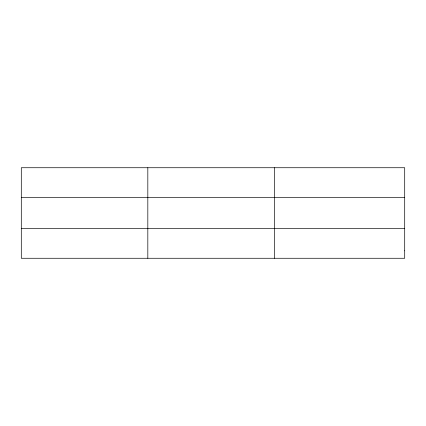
<?xml version="1.0" encoding="UTF-8"?>
<svg xmlns="http://www.w3.org/2000/svg" width="426" height="426" viewBox="0 0 426 426"><rect width="100%" height="100%" fill="white"/><g stroke="black" fill="none" stroke-linecap="round" stroke-linejoin="round"><path stroke-width="0.64" d="M147.822 167.732L147.822 258.268M274.344 167.732L274.344 258.268M21.3 197.611L404.7 197.611M21.3 228.389L404.7 228.389M404.7 250.802L404.7 258.268L21.3 258.268L21.3 167.732L404.7 167.732L404.7 250.802"/></g></svg>
